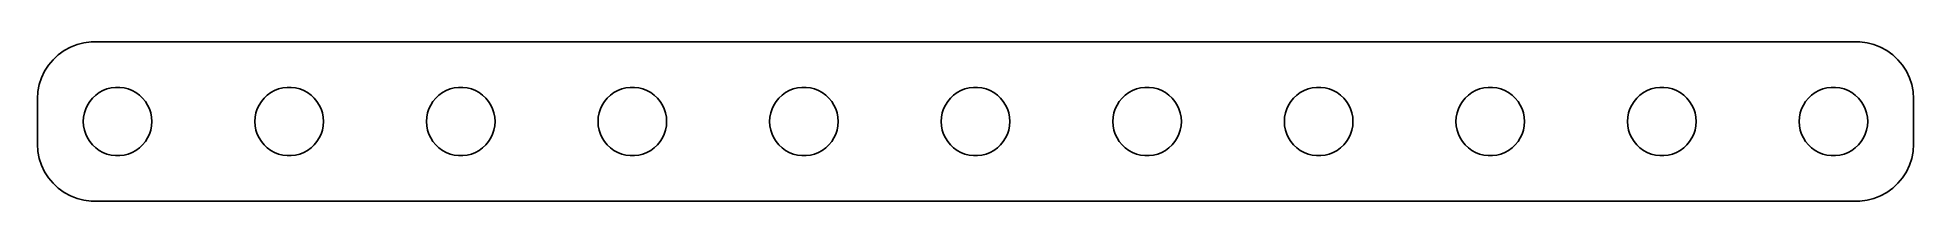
# Model space of a CAD drawing. Header units: metres. Extents: x -82 to 82, y -7 to 7.
import ezdxf

# ---------------------------------------------------------------- set-up
doc = ezdxf.new("R2010")
doc.units = ezdxf.units.M

msp = doc.modelspace()

# ---------------------------------------------------------------- linework, layer by layer
for p, q in [((-78.5451, 6.75528), (-79.1289, 6.52412)), ((-77.9369, 6.91142), (-78.5451, 6.75528)), ((-77.3139, 6.99013), (-77.9369, 6.91142)), ((77.3139, 6.99013), (-77.3139, 6.99013)), ((77.9369, 6.91142), (77.3139, 6.99013)), ((78.5451, 6.75528), (77.9369, 6.91142)), ((79.1289, 6.52412), (78.5451, 6.75528)), ((-81.0451, 4.93892), (-81.3815, 4.40877)), ((-80.6448, 5.42273), (-81.0451, 4.93892)), ((-80.1871, 5.85255), (-80.6448, 5.42273)), ((-79.6791, 6.22163), (-80.1871, 5.85255)), ((-79.1289, 6.52412), (-79.6791, 6.22163)), ((79.6791, 6.22163), (79.1289, 6.52412)), ((80.1871, 5.85255), (79.6791, 6.22163)), ((80.6448, 5.42273), (80.1871, 5.85255)), ((81.0451, 4.93892), (80.6448, 5.42273)), ((81.3815, 4.40877), (81.0451, 4.93892)), ((-81.6489, 3.84062), (-81.8429, 3.24344)), ((-81.3815, 4.40877), (-81.6489, 3.84062)), ((81.6489, 3.84062), (81.3815, 4.40877)), ((81.8429, 3.24344), (81.6489, 3.84062)), ((-81.9606, 2.62666), (-82, 2)), ((-82, 2), (-82, -2)), ((-81.8429, 3.24344), (-81.9606, 2.62666)), ((-77.6289, 1.44525), (-77.427, 1.76335)), ((-77.427, 1.76335), (-77.1869, 2.05363)), ((-77.1869, 2.05363), (-76.9123, 2.31154)), ((-76.9123, 2.31154), (-76.6075, 2.53297)), ((-76.6075, 2.53297), (-76.2773, 2.71448)), ((-76.2773, 2.71448), (-75.927, 2.85316)), ((-75.927, 2.85316), (-75.5621, 2.94685)), ((-75.5621, 2.94685), (-75.1884, 2.99408)), ((-75.1884, 2.99408), (-74.8116, 2.99408)), ((-74.8116, 2.99408), (-74.4379, 2.94685)), ((-74.4379, 2.94685), (-74.073, 2.85316)), ((-74.073, 2.85316), (-73.7227, 2.71448)), ((-73.7227, 2.71448), (-73.3925, 2.53297)), ((-73.3925, 2.53297), (-73.0877, 2.31154)), ((-73.0877, 2.31154), (-72.8131, 2.05363)), ((-72.8131, 2.05363), (-72.573, 1.76335)), ((-72.573, 1.76335), (-72.3711, 1.44525)), ((-62.6289, 1.44525), (-62.427, 1.76335)), ((-62.427, 1.76335), (-62.1869, 2.05363)), ((-62.1869, 2.05363), (-61.9123, 2.31154)), ((-61.9123, 2.31154), (-61.6075, 2.53297)), ((-61.6075, 2.53297), (-61.2773, 2.71448)), ((-61.2773, 2.71448), (-60.927, 2.85316)), ((-60.927, 2.85316), (-60.5621, 2.94685)), ((-60.5621, 2.94685), (-60.1884, 2.99408)), ((-60.1884, 2.99408), (-59.8116, 2.99408)), ((-59.8116, 2.99408), (-59.4379, 2.94685)), ((-59.4379, 2.94685), (-59.0729, 2.85316)), ((-59.0729, 2.85316), (-58.7227, 2.71448)), ((-58.7227, 2.71448), (-58.3925, 2.53297)), ((-58.3925, 2.53297), (-58.0877, 2.31154)), ((-58.0877, 2.31154), (-57.8131, 2.05363)), ((-57.8131, 2.05363), (-57.5729, 1.76335)), ((-57.5729, 1.76335), (-57.3711, 1.44525)), ((-47.6289, 1.44525), (-47.427, 1.76335)), ((-47.427, 1.76335), (-47.1869, 2.05363)), ((-47.1869, 2.05363), (-46.9123, 2.31154)), ((-46.9123, 2.31154), (-46.6075, 2.53297)), ((-46.6075, 2.53297), (-46.2773, 2.71448)), ((-46.2773, 2.71448), (-45.927, 2.85316)), ((-45.927, 2.85316), (-45.5621, 2.94685)), ((-45.5621, 2.94685), (-45.1884, 2.99408)), ((-45.1884, 2.99408), (-44.8116, 2.99408)), ((-44.8116, 2.99408), (-44.4379, 2.94685)), ((-44.4379, 2.94685), (-44.0729, 2.85316)), ((-44.0729, 2.85316), (-43.7227, 2.71448)), ((-43.7227, 2.71448), (-43.3925, 2.53297)), ((-43.3925, 2.53297), (-43.0877, 2.31154)), ((-43.0877, 2.31154), (-42.8131, 2.05363)), ((-42.8131, 2.05363), (-42.5729, 1.76335)), ((-42.5729, 1.76335), (-42.3711, 1.44525)), ((-32.6289, 1.44525), (-32.427, 1.76335)), ((-32.427, 1.76335), (-32.1869, 2.05363)), ((-32.1869, 2.05363), (-31.9123, 2.31154)), ((-31.9123, 2.31154), (-31.6075, 2.53297)), ((-31.6075, 2.53297), (-31.2773, 2.71448)), ((-31.2773, 2.71448), (-30.927, 2.85316)), ((-30.927, 2.85316), (-30.5621, 2.94685)), ((-30.5621, 2.94685), (-30.1884, 2.99408)), ((-30.1884, 2.99408), (-29.8116, 2.99408)), ((-29.8116, 2.99408), (-29.4379, 2.94685)), ((-29.4379, 2.94685), (-29.0729, 2.85316)), ((-29.0729, 2.85316), (-28.7227, 2.71448)), ((-28.7227, 2.71448), (-28.3925, 2.53297)), ((-28.3925, 2.53297), (-28.0877, 2.31154)), ((-28.0877, 2.31154), (-27.8131, 2.05363)), ((-27.8131, 2.05363), (-27.5729, 1.76335)), ((-27.5729, 1.76335), (-27.3711, 1.44525)), ((-17.6289, 1.44525), (-17.427, 1.76335)), ((-17.427, 1.76335), (-17.1869, 2.05363)), ((-17.1869, 2.05363), (-16.9123, 2.31154)), ((-16.9123, 2.31154), (-16.6075, 2.53297)), ((-16.6075, 2.53297), (-16.2773, 2.71448)), ((-16.2773, 2.71448), (-15.927, 2.85316)), ((-15.927, 2.85316), (-15.5621, 2.94685)), ((-15.5621, 2.94685), (-15.1884, 2.99408)), ((-15.1884, 2.99408), (-14.8116, 2.99408)), ((-14.8116, 2.99408), (-14.4379, 2.94685)), ((-14.4379, 2.94685), (-14.0729, 2.85316)), ((-14.0729, 2.85316), (-13.7227, 2.71448)), ((-13.7227, 2.71448), (-13.3925, 2.53297)), ((-13.3925, 2.53297), (-13.0877, 2.31154)), ((-13.0877, 2.31154), (-12.8131, 2.05363)), ((-12.8131, 2.05363), (-12.5729, 1.76335)), ((-12.5729, 1.76335), (-12.3711, 1.44525)), ((-2.62891, 1.44525), (-2.42705, 1.76335)), ((-2.42705, 1.76335), (-2.1869, 2.05363)), ((-2.1869, 2.05363), (-1.91226, 2.31154)), ((-1.91226, 2.31154), (-1.60747, 2.53297)), ((-1.60747, 2.53297), (-1.27733, 2.71448)), ((-1.27733, 2.71448), (-0.927048, 2.85316)), ((-0.927048, 2.85316), (-0.562134, 2.94685)), ((-0.562134, 2.94685), (-0.18837, 2.99408)), ((-0.18837, 2.99408), (0.18837, 2.99408)), ((0.18837, 2.99408), (0.562134, 2.94685)), ((0.562134, 2.94685), (0.927048, 2.85316)), ((0.927048, 2.85316), (1.27733, 2.71448)), ((1.27733, 2.71448), (1.60747, 2.53297)), ((1.60747, 2.53297), (1.91226, 2.31154)), ((1.91226, 2.31154), (2.1869, 2.05363)), ((2.1869, 2.05363), (2.42705, 1.76335)), ((2.42705, 1.76335), (2.62891, 1.44525)), ((12.3711, 1.44525), (12.5729, 1.76335)), ((12.5729, 1.76335), (12.8131, 2.05363)), ((12.8131, 2.05363), (13.0877, 2.31154)), ((13.0877, 2.31154), (13.3925, 2.53297)), ((13.3925, 2.53297), (13.7227, 2.71448)), ((13.7227, 2.71448), (14.0729, 2.85316)), ((14.0729, 2.85316), (14.4379, 2.94685)), ((14.4379, 2.94685), (14.8116, 2.99408)), ((14.8116, 2.99408), (15.1884, 2.99408)), ((15.1884, 2.99408), (15.5621, 2.94685)), ((15.5621, 2.94685), (15.927, 2.85316)), ((15.927, 2.85316), (16.2773, 2.71448)), ((16.2773, 2.71448), (16.6075, 2.53297)), ((16.6075, 2.53297), (16.9123, 2.31154)), ((16.9123, 2.31154), (17.1869, 2.05363)), ((17.1869, 2.05363), (17.427, 1.76335)), ((17.427, 1.76335), (17.6289, 1.44525)), ((27.3711, 1.44525), (27.5729, 1.76335)), ((27.5729, 1.76335), (27.8131, 2.05363)), ((27.8131, 2.05363), (28.0877, 2.31154)), ((28.0877, 2.31154), (28.3925, 2.53297)), ((28.3925, 2.53297), (28.7227, 2.71448)), ((28.7227, 2.71448), (29.0729, 2.85316)), ((29.0729, 2.85316), (29.4379, 2.94685)), ((29.4379, 2.94685), (29.8116, 2.99408)), ((29.8116, 2.99408), (30.1884, 2.99408)), ((30.1884, 2.99408), (30.5621, 2.94685)), ((30.5621, 2.94685), (30.927, 2.85316)), ((30.927, 2.85316), (31.2773, 2.71448)), ((31.2773, 2.71448), (31.6075, 2.53297)), ((31.6075, 2.53297), (31.9123, 2.31154)), ((31.9123, 2.31154), (32.1869, 2.05363)), ((32.1869, 2.05363), (32.427, 1.76335)), ((32.427, 1.76335), (32.6289, 1.44525)), ((42.3711, 1.44525), (42.5729, 1.76335)), ((42.5729, 1.76335), (42.8131, 2.05363)), ((42.8131, 2.05363), (43.0877, 2.31154)), ((43.0877, 2.31154), (43.3925, 2.53297)), ((43.3925, 2.53297), (43.7227, 2.71448)), ((43.7227, 2.71448), (44.0729, 2.85316)), ((44.0729, 2.85316), (44.4379, 2.94685)), ((44.4379, 2.94685), (44.8116, 2.99408)), ((44.8116, 2.99408), (45.1884, 2.99408)), ((45.1884, 2.99408), (45.5621, 2.94685)), ((45.5621, 2.94685), (45.927, 2.85316)), ((45.927, 2.85316), (46.2773, 2.71448)), ((46.2773, 2.71448), (46.6075, 2.53297)), ((46.6075, 2.53297), (46.9123, 2.31154)), ((46.9123, 2.31154), (47.1869, 2.05363)), ((47.1869, 2.05363), (47.427, 1.76335)), ((47.427, 1.76335), (47.6289, 1.44525)), ((57.3711, 1.44525), (57.5729, 1.76335)), ((57.5729, 1.76335), (57.8131, 2.05363)), ((57.8131, 2.05363), (58.0877, 2.31154)), ((58.0877, 2.31154), (58.3925, 2.53297)), ((58.3925, 2.53297), (58.7227, 2.71448)), ((58.7227, 2.71448), (59.0729, 2.85316)), ((59.0729, 2.85316), (59.4379, 2.94685)), ((59.4379, 2.94685), (59.8116, 2.99408)), ((59.8116, 2.99408), (60.1884, 2.99408)), ((60.1884, 2.99408), (60.5621, 2.94685)), ((60.5621, 2.94685), (60.927, 2.85316)), ((60.927, 2.85316), (61.2773, 2.71448)), ((61.2773, 2.71448), (61.6075, 2.53297)), ((61.6075, 2.53297), (61.9123, 2.31154)), ((61.9123, 2.31154), (62.1869, 2.05363)), ((62.1869, 2.05363), (62.427, 1.76335)), ((62.427, 1.76335), (62.6289, 1.44525)), ((72.3711, 1.44525), (72.573, 1.76335)), ((72.573, 1.76335), (72.8131, 2.05363)), ((72.8131, 2.05363), (73.0877, 2.31154)), ((73.0877, 2.31154), (73.3925, 2.53297)), ((73.3925, 2.53297), (73.7227, 2.71448)), ((73.7227, 2.71448), (74.073, 2.85316)), ((74.073, 2.85316), (74.4379, 2.94685)), ((74.4379, 2.94685), (74.8116, 2.99408)), ((74.8116, 2.99408), (75.1884, 2.99408)), ((75.1884, 2.99408), (75.5621, 2.94685)), ((75.5621, 2.94685), (75.927, 2.85316)), ((75.927, 2.85316), (76.2773, 2.71448)), ((76.2773, 2.71448), (76.6075, 2.53297)), ((76.6075, 2.53297), (76.9123, 2.31154)), ((76.9123, 2.31154), (77.1869, 2.05363)), ((77.1869, 2.05363), (77.427, 1.76335)), ((77.427, 1.76335), (77.6289, 1.44525)), ((81.9606, 2.62666), (81.8429, 3.24344)), ((82, 2), (81.9606, 2.62666)), ((82, -2), (82, 2)), ((-78, 0), (-77.9763, 0.375992)), ((-77.9763, -0.375992), (-78, 0)), ((-77.9763, 0.375992), (-77.9057, 0.746063)), ((-77.9057, 0.746063), (-77.7893, 1.10437)), ((-77.7893, 1.10437), (-77.6289, 1.44525)), ((-72.3711, 1.44525), (-72.2107, 1.10437)), ((-72.2107, 1.10437), (-72.0943, 0.746063)), ((-72.0943, 0.746063), (-72.0237, 0.375992)), ((-72.0237, 0.375992), (-72, 0)), ((-72, 0), (-72.0237, -0.375992)), ((-63, 0), (-62.9763, 0.375992)), ((-62.9763, -0.375992), (-63, 0)), ((-62.9763, 0.375992), (-62.9057, 0.746063)), ((-62.9057, 0.746063), (-62.7893, 1.10437)), ((-62.7893, 1.10437), (-62.6289, 1.44525)), ((-57.3711, 1.44525), (-57.2107, 1.10437)), ((-57.2107, 1.10437), (-57.0942, 0.746063)), ((-57.0942, 0.746063), (-57.0237, 0.375992)), ((-57.0237, 0.375992), (-57, 0)), ((-57, 0), (-57.0237, -0.375992)), ((-48, 0), (-47.9763, 0.375992)), ((-47.9763, -0.375992), (-48, 0)), ((-47.9763, 0.375992), (-47.9057, 0.746063)), ((-47.9057, 0.746063), (-47.7893, 1.10437)), ((-47.7893, 1.10437), (-47.6289, 1.44525)), ((-42.3711, 1.44525), (-42.2107, 1.10437)), ((-42.2107, 1.10437), (-42.0942, 0.746063)), ((-42.0942, 0.746063), (-42.0237, 0.375992)), ((-42.0237, 0.375992), (-42, 0)), ((-42, 0), (-42.0237, -0.375992)), ((-33, 0), (-32.9763, 0.375992)), ((-32.9763, -0.375992), (-33, 0)), ((-32.9763, 0.375992), (-32.9057, 0.746063)), ((-32.9057, 0.746063), (-32.7893, 1.10437)), ((-32.7893, 1.10437), (-32.6289, 1.44525)), ((-27.3711, 1.44525), (-27.2107, 1.10437)), ((-27.2107, 1.10437), (-27.0942, 0.746063)), ((-27.0942, 0.746063), (-27.0237, 0.375992)), ((-27.0237, 0.375992), (-27, 0)), ((-27, 0), (-27.0237, -0.375992)), ((-18, 0), (-17.9763, 0.375992)), ((-17.9763, -0.375992), (-18, 0)), ((-17.9763, 0.375992), (-17.9057, 0.746063)), ((-17.9057, 0.746063), (-17.7893, 1.10437)), ((-17.7893, 1.10437), (-17.6289, 1.44525)), ((-12.3711, 1.44525), (-12.2107, 1.10437)), ((-12.2107, 1.10437), (-12.0942, 0.746063)), ((-12.0942, 0.746063), (-12.0237, 0.375992)), ((-12.0237, 0.375992), (-12, 0)), ((-12, 0), (-12.0237, -0.375992)), ((-3, 0), (-2.97633, 0.375992)), ((-2.97633, -0.375992), (-3, 0)), ((-2.97633, 0.375992), (-2.90575, 0.746063)), ((-2.90575, 0.746063), (-2.78932, 1.10437)), ((-2.78932, 1.10437), (-2.62891, 1.44525)), ((2.62891, 1.44525), (2.78932, 1.10437)), ((2.78932, 1.10437), (2.90575, 0.746063)), ((2.90575, 0.746063), (2.97633, 0.375992)), ((2.97633, 0.375992), (3, 0)), ((3, 0), (2.97633, -0.375992)), ((12, 0), (12.0237, 0.375992)), ((12.0237, -0.375992), (12, 0)), ((12.0237, 0.375992), (12.0942, 0.746063)), ((12.0942, 0.746063), (12.2107, 1.10437)), ((12.2107, 1.10437), (12.3711, 1.44525)), ((17.6289, 1.44525), (17.7893, 1.10437)), ((17.7893, 1.10437), (17.9057, 0.746063)), ((17.9057, 0.746063), (17.9763, 0.375992)), ((17.9763, 0.375992), (18, 0)), ((18, 0), (17.9763, -0.375992)), ((27, 0), (27.0237, 0.375992)), ((27.0237, -0.375992), (27, 0)), ((27.0237, 0.375992), (27.0942, 0.746063)), ((27.0942, 0.746063), (27.2107, 1.10437)), ((27.2107, 1.10437), (27.3711, 1.44525)), ((32.6289, 1.44525), (32.7893, 1.10437)), ((32.7893, 1.10437), (32.9057, 0.746063)), ((32.9057, 0.746063), (32.9763, 0.375992)), ((32.9763, 0.375992), (33, 0)), ((33, 0), (32.9763, -0.375992)), ((42, 0), (42.0237, 0.375992)), ((42.0237, -0.375992), (42, 0)), ((42.0237, 0.375992), (42.0942, 0.746063)), ((42.0942, 0.746063), (42.2107, 1.10437)), ((42.2107, 1.10437), (42.3711, 1.44525)), ((47.6289, 1.44525), (47.7893, 1.10437)), ((47.7893, 1.10437), (47.9057, 0.746063)), ((47.9057, 0.746063), (47.9763, 0.375992)), ((47.9763, 0.375992), (48, 0)), ((48, 0), (47.9763, -0.375992)), ((57, 0), (57.0237, 0.375992)), ((57.0237, -0.375992), (57, 0)), ((57.0237, 0.375992), (57.0942, 0.746063)), ((57.0942, 0.746063), (57.2107, 1.10437)), ((57.2107, 1.10437), (57.3711, 1.44525)), ((62.6289, 1.44525), (62.7893, 1.10437)), ((62.7893, 1.10437), (62.9057, 0.746063)), ((62.9057, 0.746063), (62.9763, 0.375992)), ((62.9763, 0.375992), (63, 0)), ((63, 0), (62.9763, -0.375992)), ((72, 0), (72.0237, 0.375992)), ((72.0237, -0.375992), (72, 0)), ((72.0237, 0.375992), (72.0943, 0.746063)), ((72.0943, 0.746063), (72.2107, 1.10437)), ((72.2107, 1.10437), (72.3711, 1.44525)), ((77.6289, 1.44525), (77.7893, 1.10437)), ((77.7893, 1.10437), (77.9057, 0.746063)), ((77.9057, 0.746063), (77.9763, 0.375992)), ((77.9763, 0.375992), (78, 0)), ((78, 0), (77.9763, -0.375992)), ((-77.9057, -0.746063), (-77.9763, -0.375992)), ((-77.7893, -1.10437), (-77.9057, -0.746063)), ((-77.6289, -1.44525), (-77.7893, -1.10437)), ((-77.427, -1.76335), (-77.6289, -1.44525)), ((-72.3711, -1.44525), (-72.573, -1.76335)), ((-72.2107, -1.10437), (-72.3711, -1.44525)), ((-72.0943, -0.746063), (-72.2107, -1.10437)), ((-72.0237, -0.375992), (-72.0943, -0.746063)), ((-62.9057, -0.746063), (-62.9763, -0.375992)), ((-62.7893, -1.10437), (-62.9057, -0.746063)), ((-62.6289, -1.44525), (-62.7893, -1.10437)), ((-62.427, -1.76335), (-62.6289, -1.44525)), ((-57.3711, -1.44525), (-57.5729, -1.76335)), ((-57.2107, -1.10437), (-57.3711, -1.44525)), ((-57.0942, -0.746063), (-57.2107, -1.10437)), ((-57.0237, -0.375992), (-57.0942, -0.746063)), ((-47.9057, -0.746063), (-47.9763, -0.375992)), ((-47.7893, -1.10437), (-47.9057, -0.746063)), ((-47.6289, -1.44525), (-47.7893, -1.10437)), ((-47.427, -1.76335), (-47.6289, -1.44525)), ((-42.3711, -1.44525), (-42.5729, -1.76335)), ((-42.2107, -1.10437), (-42.3711, -1.44525)), ((-42.0942, -0.746063), (-42.2107, -1.10437)), ((-42.0237, -0.375992), (-42.0942, -0.746063)), ((-32.9057, -0.746063), (-32.9763, -0.375992)), ((-32.7893, -1.10437), (-32.9057, -0.746063)), ((-32.6289, -1.44525), (-32.7893, -1.10437)), ((-32.427, -1.76335), (-32.6289, -1.44525)), ((-27.3711, -1.44525), (-27.5729, -1.76335)), ((-27.2107, -1.10437), (-27.3711, -1.44525)), ((-27.0942, -0.746063), (-27.2107, -1.10437)), ((-27.0237, -0.375992), (-27.0942, -0.746063)), ((-17.9057, -0.746063), (-17.9763, -0.375992)), ((-17.7893, -1.10437), (-17.9057, -0.746063)), ((-17.6289, -1.44525), (-17.7893, -1.10437)), ((-17.427, -1.76335), (-17.6289, -1.44525)), ((-12.3711, -1.44525), (-12.5729, -1.76335)), ((-12.2107, -1.10437), (-12.3711, -1.44525)), ((-12.0942, -0.746063), (-12.2107, -1.10437)), ((-12.0237, -0.375992), (-12.0942, -0.746063)), ((-2.90575, -0.746063), (-2.97633, -0.375992)), ((-2.78932, -1.10437), (-2.90575, -0.746063)), ((-2.62891, -1.44525), (-2.78932, -1.10437)), ((-2.42705, -1.76335), (-2.62891, -1.44525)), ((2.62891, -1.44525), (2.42705, -1.76335)), ((2.78932, -1.10437), (2.62891, -1.44525)), ((2.90575, -0.746063), (2.78932, -1.10437)), ((2.97633, -0.375992), (2.90575, -0.746063)), ((12.0942, -0.746063), (12.0237, -0.375992)), ((12.2107, -1.10437), (12.0942, -0.746063)), ((12.3711, -1.44525), (12.2107, -1.10437)), ((12.5729, -1.76335), (12.3711, -1.44525)), ((17.6289, -1.44525), (17.427, -1.76335)), ((17.7893, -1.10437), (17.6289, -1.44525)), ((17.9057, -0.746063), (17.7893, -1.10437)), ((17.9763, -0.375992), (17.9057, -0.746063)), ((27.0942, -0.746063), (27.0237, -0.375992)), ((27.2107, -1.10437), (27.0942, -0.746063)), ((27.3711, -1.44525), (27.2107, -1.10437)), ((27.5729, -1.76335), (27.3711, -1.44525)), ((32.6289, -1.44525), (32.427, -1.76335)), ((32.7893, -1.10437), (32.6289, -1.44525)), ((32.9057, -0.746063), (32.7893, -1.10437)), ((32.9763, -0.375992), (32.9057, -0.746063)), ((42.0942, -0.746063), (42.0237, -0.375992)), ((42.2107, -1.10437), (42.0942, -0.746063)), ((42.3711, -1.44525), (42.2107, -1.10437)), ((42.5729, -1.76335), (42.3711, -1.44525)), ((47.6289, -1.44525), (47.427, -1.76335)), ((47.7893, -1.10437), (47.6289, -1.44525)), ((47.9057, -0.746063), (47.7893, -1.10437)), ((47.9763, -0.375992), (47.9057, -0.746063)), ((57.0942, -0.746063), (57.0237, -0.375992)), ((57.2107, -1.10437), (57.0942, -0.746063)), ((57.3711, -1.44525), (57.2107, -1.10437)), ((57.5729, -1.76335), (57.3711, -1.44525)), ((62.6289, -1.44525), (62.427, -1.76335)), ((62.7893, -1.10437), (62.6289, -1.44525)), ((62.9057, -0.746063), (62.7893, -1.10437)), ((62.9763, -0.375992), (62.9057, -0.746063)), ((72.0943, -0.746063), (72.0237, -0.375992)), ((72.2107, -1.10437), (72.0943, -0.746063)), ((72.3711, -1.44525), (72.2107, -1.10437)), ((72.573, -1.76335), (72.3711, -1.44525)), ((77.6289, -1.44525), (77.427, -1.76335)), ((77.7893, -1.10437), (77.6289, -1.44525)), ((77.9057, -0.746063), (77.7893, -1.10437)), ((77.9763, -0.375992), (77.9057, -0.746063)), ((-82, -2), (-81.9606, -2.62666)), ((-81.9606, -2.62666), (-81.8429, -3.24344)), ((-81.8429, -3.24344), (-81.6489, -3.84062)), ((-77.1869, -2.05363), (-77.427, -1.76335)), ((-76.9123, -2.31154), (-77.1869, -2.05363)), ((-76.6075, -2.53297), (-76.9123, -2.31154)), ((-76.2773, -2.71448), (-76.6075, -2.53297)), ((-75.927, -2.85316), (-76.2773, -2.71448)), ((-75.5621, -2.94685), (-75.927, -2.85316)), ((-75.1884, -2.99408), (-75.5621, -2.94685)), ((-74.8116, -2.99408), (-75.1884, -2.99408)), ((-74.4379, -2.94685), (-74.8116, -2.99408)), ((-74.073, -2.85316), (-74.4379, -2.94685)), ((-73.7227, -2.71448), (-74.073, -2.85316)), ((-73.3925, -2.53297), (-73.7227, -2.71448)), ((-73.0877, -2.31154), (-73.3925, -2.53297)), ((-72.8131, -2.05363), (-73.0877, -2.31154)), ((-72.573, -1.76335), (-72.8131, -2.05363)), ((-62.1869, -2.05363), (-62.427, -1.76335)), ((-61.9123, -2.31154), (-62.1869, -2.05363)), ((-61.6075, -2.53297), (-61.9123, -2.31154)), ((-61.2773, -2.71448), (-61.6075, -2.53297)), ((-60.927, -2.85316), (-61.2773, -2.71448)), ((-60.5621, -2.94685), (-60.927, -2.85316)), ((-60.1884, -2.99408), (-60.5621, -2.94685)), ((-59.8116, -2.99408), (-60.1884, -2.99408)), ((-59.4379, -2.94685), (-59.8116, -2.99408)), ((-59.0729, -2.85316), (-59.4379, -2.94685)), ((-58.7227, -2.71448), (-59.0729, -2.85316)), ((-58.3925, -2.53297), (-58.7227, -2.71448)), ((-58.0877, -2.31154), (-58.3925, -2.53297)), ((-57.8131, -2.05363), (-58.0877, -2.31154)), ((-57.5729, -1.76335), (-57.8131, -2.05363)), ((-47.1869, -2.05363), (-47.427, -1.76335)), ((-46.9123, -2.31154), (-47.1869, -2.05363)), ((-46.6075, -2.53297), (-46.9123, -2.31154)), ((-46.2773, -2.71448), (-46.6075, -2.53297)), ((-45.927, -2.85316), (-46.2773, -2.71448)), ((-45.5621, -2.94685), (-45.927, -2.85316)), ((-45.1884, -2.99408), (-45.5621, -2.94685)), ((-44.8116, -2.99408), (-45.1884, -2.99408)), ((-44.4379, -2.94685), (-44.8116, -2.99408)), ((-44.0729, -2.85316), (-44.4379, -2.94685)), ((-43.7227, -2.71448), (-44.0729, -2.85316)), ((-43.3925, -2.53297), (-43.7227, -2.71448)), ((-43.0877, -2.31154), (-43.3925, -2.53297)), ((-42.8131, -2.05363), (-43.0877, -2.31154)), ((-42.5729, -1.76335), (-42.8131, -2.05363)), ((-32.1869, -2.05363), (-32.427, -1.76335)), ((-31.9123, -2.31154), (-32.1869, -2.05363)), ((-31.6075, -2.53297), (-31.9123, -2.31154)), ((-31.2773, -2.71448), (-31.6075, -2.53297)), ((-30.927, -2.85316), (-31.2773, -2.71448)), ((-30.5621, -2.94685), (-30.927, -2.85316)), ((-30.1884, -2.99408), (-30.5621, -2.94685)), ((-29.8116, -2.99408), (-30.1884, -2.99408)), ((-29.4379, -2.94685), (-29.8116, -2.99408)), ((-29.0729, -2.85316), (-29.4379, -2.94685)), ((-28.7227, -2.71448), (-29.0729, -2.85316)), ((-28.3925, -2.53297), (-28.7227, -2.71448)), ((-28.0877, -2.31154), (-28.3925, -2.53297)), ((-27.8131, -2.05363), (-28.0877, -2.31154)), ((-27.5729, -1.76335), (-27.8131, -2.05363)), ((-17.1869, -2.05363), (-17.427, -1.76335)), ((-16.9123, -2.31154), (-17.1869, -2.05363)), ((-16.6075, -2.53297), (-16.9123, -2.31154)), ((-16.2773, -2.71448), (-16.6075, -2.53297)), ((-15.927, -2.85316), (-16.2773, -2.71448)), ((-15.5621, -2.94685), (-15.927, -2.85316)), ((-15.1884, -2.99408), (-15.5621, -2.94685)), ((-14.8116, -2.99408), (-15.1884, -2.99408)), ((-14.4379, -2.94685), (-14.8116, -2.99408)), ((-14.0729, -2.85316), (-14.4379, -2.94685)), ((-13.7227, -2.71448), (-14.0729, -2.85316)), ((-13.3925, -2.53297), (-13.7227, -2.71448)), ((-13.0877, -2.31154), (-13.3925, -2.53297)), ((-12.8131, -2.05363), (-13.0877, -2.31154)), ((-12.5729, -1.76335), (-12.8131, -2.05363)), ((-2.1869, -2.05363), (-2.42705, -1.76335)), ((-1.91226, -2.31154), (-2.1869, -2.05363)), ((-1.60747, -2.53297), (-1.91226, -2.31154)), ((-1.27733, -2.71448), (-1.60747, -2.53297)), ((-0.927048, -2.85316), (-1.27733, -2.71448)), ((-0.562134, -2.94685), (-0.927048, -2.85316)), ((-0.18837, -2.99408), (-0.562134, -2.94685)), ((0.18837, -2.99408), (-0.18837, -2.99408)), ((0.562134, -2.94685), (0.18837, -2.99408)), ((0.927048, -2.85316), (0.562134, -2.94685)), ((1.27733, -2.71448), (0.927048, -2.85316)), ((1.60747, -2.53297), (1.27733, -2.71448)), ((1.91226, -2.31154), (1.60747, -2.53297)), ((2.1869, -2.05363), (1.91226, -2.31154)), ((2.42705, -1.76335), (2.1869, -2.05363)), ((12.8131, -2.05363), (12.5729, -1.76335)), ((13.0877, -2.31154), (12.8131, -2.05363)), ((13.3925, -2.53297), (13.0877, -2.31154)), ((13.7227, -2.71448), (13.3925, -2.53297)), ((14.0729, -2.85316), (13.7227, -2.71448)), ((14.4379, -2.94685), (14.0729, -2.85316)), ((14.8116, -2.99408), (14.4379, -2.94685)), ((15.1884, -2.99408), (14.8116, -2.99408)), ((15.5621, -2.94685), (15.1884, -2.99408)), ((15.927, -2.85316), (15.5621, -2.94685)), ((16.2773, -2.71448), (15.927, -2.85316)), ((16.6075, -2.53297), (16.2773, -2.71448)), ((16.9123, -2.31154), (16.6075, -2.53297)), ((17.1869, -2.05363), (16.9123, -2.31154)), ((17.427, -1.76335), (17.1869, -2.05363)), ((27.8131, -2.05363), (27.5729, -1.76335)), ((28.0877, -2.31154), (27.8131, -2.05363)), ((28.3925, -2.53297), (28.0877, -2.31154)), ((28.7227, -2.71448), (28.3925, -2.53297)), ((29.0729, -2.85316), (28.7227, -2.71448)), ((29.4379, -2.94685), (29.0729, -2.85316)), ((29.8116, -2.99408), (29.4379, -2.94685)), ((30.1884, -2.99408), (29.8116, -2.99408)), ((30.5621, -2.94685), (30.1884, -2.99408)), ((30.927, -2.85316), (30.5621, -2.94685)), ((31.2773, -2.71448), (30.927, -2.85316)), ((31.6075, -2.53297), (31.2773, -2.71448)), ((31.9123, -2.31154), (31.6075, -2.53297)), ((32.1869, -2.05363), (31.9123, -2.31154)), ((32.427, -1.76335), (32.1869, -2.05363)), ((42.8131, -2.05363), (42.5729, -1.76335)), ((43.0877, -2.31154), (42.8131, -2.05363)), ((43.3925, -2.53297), (43.0877, -2.31154)), ((43.7227, -2.71448), (43.3925, -2.53297)), ((44.0729, -2.85316), (43.7227, -2.71448)), ((44.4379, -2.94685), (44.0729, -2.85316)), ((44.8116, -2.99408), (44.4379, -2.94685)), ((45.1884, -2.99408), (44.8116, -2.99408)), ((45.5621, -2.94685), (45.1884, -2.99408)), ((45.927, -2.85316), (45.5621, -2.94685)), ((46.2773, -2.71448), (45.927, -2.85316)), ((46.6075, -2.53297), (46.2773, -2.71448)), ((46.9123, -2.31154), (46.6075, -2.53297)), ((47.1869, -2.05363), (46.9123, -2.31154)), ((47.427, -1.76335), (47.1869, -2.05363)), ((57.8131, -2.05363), (57.5729, -1.76335)), ((58.0877, -2.31154), (57.8131, -2.05363)), ((58.3925, -2.53297), (58.0877, -2.31154)), ((58.7227, -2.71448), (58.3925, -2.53297)), ((59.0729, -2.85316), (58.7227, -2.71448)), ((59.4379, -2.94685), (59.0729, -2.85316)), ((59.8116, -2.99408), (59.4379, -2.94685)), ((60.1884, -2.99408), (59.8116, -2.99408)), ((60.5621, -2.94685), (60.1884, -2.99408)), ((60.927, -2.85316), (60.5621, -2.94685)), ((61.2773, -2.71448), (60.927, -2.85316)), ((61.6075, -2.53297), (61.2773, -2.71448)), ((61.9123, -2.31154), (61.6075, -2.53297)), ((62.1869, -2.05363), (61.9123, -2.31154)), ((62.427, -1.76335), (62.1869, -2.05363)), ((72.8131, -2.05363), (72.573, -1.76335)), ((73.0877, -2.31154), (72.8131, -2.05363)), ((73.3925, -2.53297), (73.0877, -2.31154)), ((73.7227, -2.71448), (73.3925, -2.53297)), ((74.073, -2.85316), (73.7227, -2.71448)), ((74.4379, -2.94685), (74.073, -2.85316)), ((74.8116, -2.99408), (74.4379, -2.94685)), ((75.1884, -2.99408), (74.8116, -2.99408)), ((75.5621, -2.94685), (75.1884, -2.99408)), ((75.927, -2.85316), (75.5621, -2.94685)), ((76.2773, -2.71448), (75.927, -2.85316)), ((76.6075, -2.53297), (76.2773, -2.71448)), ((76.9123, -2.31154), (76.6075, -2.53297)), ((77.1869, -2.05363), (76.9123, -2.31154)), ((77.427, -1.76335), (77.1869, -2.05363)), ((81.6489, -3.84062), (81.8429, -3.24344)), ((81.8429, -3.24344), (81.9606, -2.62666)), ((81.9606, -2.62666), (82, -2)), ((-81.6489, -3.84062), (-81.3815, -4.40877)), ((-81.3815, -4.40877), (-81.0451, -4.93892)), ((81.0451, -4.93892), (81.3815, -4.40877)), ((81.3815, -4.40877), (81.6489, -3.84062)), ((-81.0451, -4.93892), (-80.6448, -5.42273)), ((-80.6448, -5.42273), (-80.1871, -5.85255)), ((-80.1871, -5.85255), (-79.6791, -6.22163)), ((-79.6791, -6.22163), (-79.1289, -6.52412)), ((-79.1289, -6.52412), (-78.5451, -6.75528)), ((78.5451, -6.75528), (79.1289, -6.52412)), ((79.1289, -6.52412), (79.6791, -6.22163)), ((79.6791, -6.22163), (80.1871, -5.85255)), ((80.1871, -5.85255), (80.6448, -5.42273)), ((80.6448, -5.42273), (81.0451, -4.93892)), ((-78.5451, -6.75528), (-77.9369, -6.91142)), ((-77.9369, -6.91142), (-77.3139, -6.99013)), ((-77.3139, -6.99013), (77.3139, -6.99013)), ((77.3139, -6.99013), (77.9369, -6.91142)), ((77.9369, -6.91142), (78.5451, -6.75528))]:
    msp.add_line(p, q)

doc.saveas('drawing.dxf')
